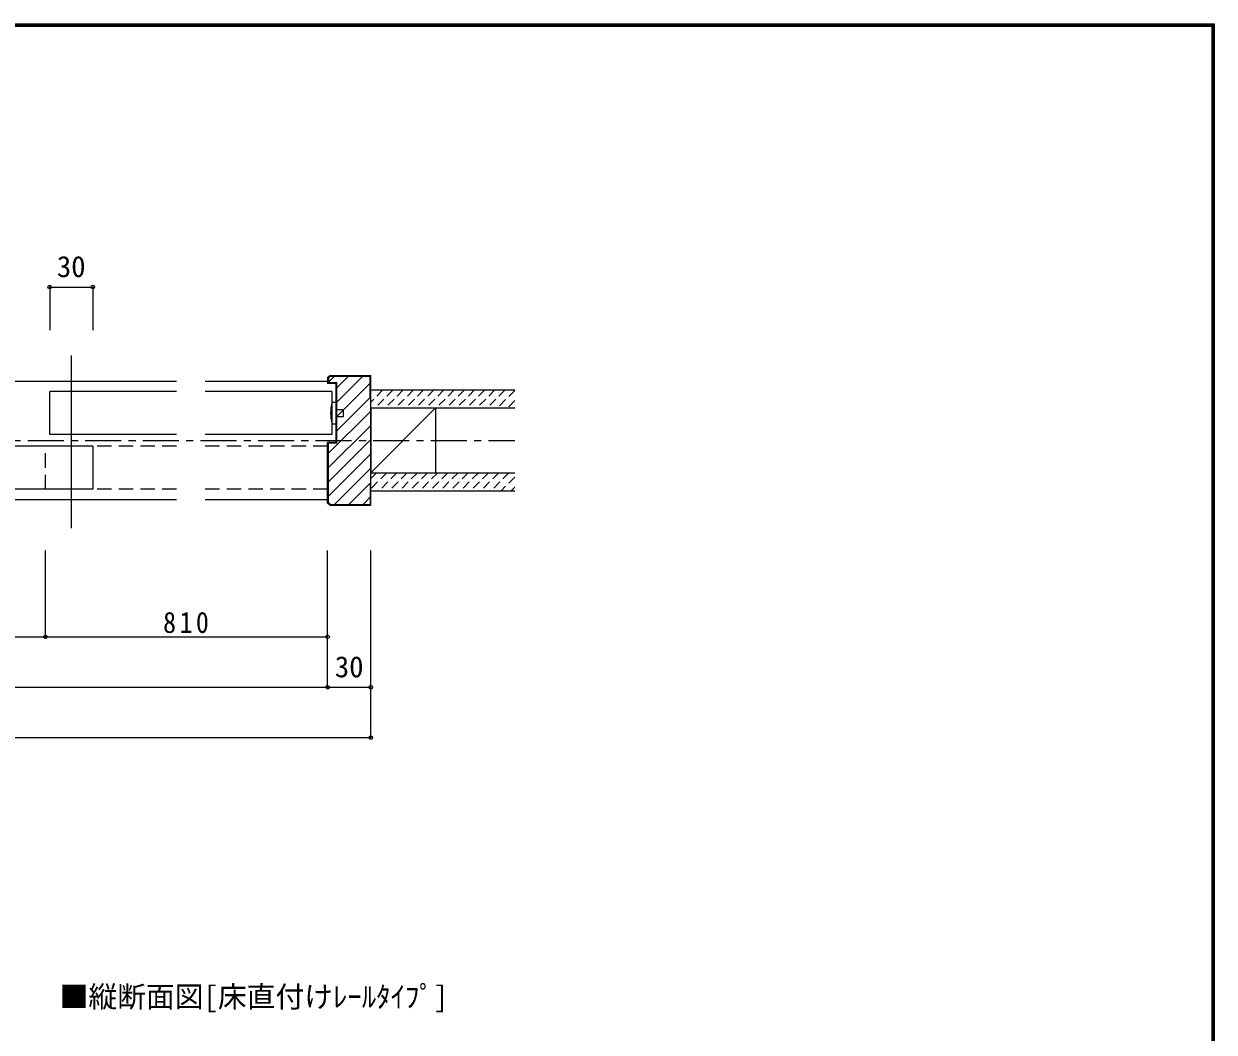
# Model space of a CAD drawing. Units: millimetres at full size, sheet at 1:5; details may follow other scales. Extents: x -973 to 977, y -718 to 696.
# Drawn here: x 150 to 977, y -5 to 696 of the extents above; entities that cross this region are included whole.
import ezdxf
from ezdxf.enums import TextEntityAlignment as Align

# ---------------------------------------------------------------- set-up
doc = ezdxf.new("R2010")
doc.units = ezdxf.units.MM
doc.header["$LTSCALE"] = 5
doc.header["$PDMODE"] = 32
doc.header["$PDSIZE"] = 2.5
for name, pattern in [('CHAIN1', [8, 5, -1, 1, -1]), ('DASHED1', [1.8, 1.2, -0.6]), ('DASHED2', [3, 2, -1])]:
    doc.linetypes.add(name, pattern=pattern)
for name, color, linetype in [('0-1_通り芯', 4, 'CHAIN1'), ('0-2_柱', 3, 'Continuous'), ('0-3_仕上げ', 2, 'Continuous'), ('0-4_枠', 3, 'Continuous'), ('0-6_扉', 6, 'Continuous'), ('0-7_金物', 7, 'Continuous'), ('0-A_文字', 7, 'Continuous'), ('0-B_寸法', 7, 'Continuous'), ('0-C_ハッチ', 4, 'DASHED1'), ('F-1_枠', 6, 'Continuous')]:
    doc.layers.add(name, color=color, linetype=linetype)
doc.styles.add('ＭＳ ゴシック', font='')
doc.styles.get('ＭＳ ゴシック').set_extended_font_data('MS Gothic')

msp = doc.modelspace()

# ---------------------------------------------------------------- linework, layer by layer
at = {"layer": '0-1_通り芯'}
msp.add_line((-487.506, 406.5), (490.812, 406.5), dxfattribs=at)
at = {"layer": '0-2_柱', "color": 7}
msp.add_line((435.812, 429), (390.812, 384), dxfattribs=at)
at = {"layer": '0-2_柱'}
for p, q in [((390.812, 429), (390.812, 384)), ((435.812, 429), (435.812, 384))]:
    msp.add_line(p, q, dxfattribs=at)
at = {"layer": '0-3_仕上げ'}
for p, q in [((390.812, 441.5), (490.812, 441.5)), ((390.812, 429), (490.812, 429)), ((390.812, 384), (490.812, 384)), ((390.812, 371.5), (490.812, 371.5))]:
    msp.add_line(p, q, dxfattribs=at)
at = {"layer": '0-4_枠', "color": 4}
for p, q in [((109.693, 447.5), (255.772, 447.5)), ((275.772, 447.5), (360.812, 447.5)), ((109.693, 365.5), (255.772, 365.5)), ((275.772, 365.5), (360.812, 365.5))]:
    msp.add_line(p, q, dxfattribs=at)
at = {"layer": '0-4_枠'}
for p, q in [((360.812, 450.086), (362.226, 451.5)), ((360.812, 450.086), (360.812, 446)), ((362.433, 451), (361.312, 449.879)), ((361.312, 449.879), (361.312, 446.5)), ((362.226, 451.5), (390.812, 451.5)), ((362.433, 451), (390.312, 451)), ((390.312, 436.5), (390.312, 451)), ((390.812, 361.5), (390.812, 451.5)), ((366.812, 446), (360.812, 446)), ((367.312, 446.5), (361.312, 446.5)), ((366.812, 405), (366.812, 446)), ((367.312, 404.5), (367.312, 446.5)), ((390.312, 436.5), (390.812, 436.5)), ((366.812, 405), (360.812, 405)), ((360.812, 362.914), (360.812, 405)), ((367.312, 404.5), (361.312, 404.5)), ((361.312, 363.414), (361.312, 404.5)), ((390.312, 376.5), (390.812, 376.5)), ((390.312, 376.5), (390.312, 362)), ((362.226, 361.5), (360.812, 362.914)), ((361.312, 363.414), (362.726, 362)), ((362.226, 361.5), (390.812, 361.5)), ((362.726, 362), (390.312, 362))]:
    msp.add_line(p, q, dxfattribs=at)
at = {"layer": '0-6_扉', "color": 3}
msp.add_line((182.732, 465.5), (182.732, 345.5), dxfattribs=at)
at = {"layer": '0-6_扉'}
for p, q in [((167.732, 410.5), (167.732, 440.5)), ((255.772, 440.5), (167.732, 440.5)), ((363.812, 440.5), (275.772, 440.5)), ((363.812, 440.5), (363.812, 410.5)), ((255.772, 410.5), (167.732, 410.5)), ((363.812, 410.5), (275.772, 410.5)), ((197.732, 402.5), (109.693, 402.5)), ((197.732, 402.5), (197.732, 372.5)), ((197.732, 372.5), (109.693, 372.5))]:
    msp.add_line(p, q, dxfattribs=at)
at = {"layer": '0-6_扉', "color": 2, "linetype": 'DASHED2'}
for p, q in [((164.732, 372.5), (164.732, 402.5)), ((255.772, 402.5), (164.732, 402.5)), ((360.812, 402.5), (275.772, 402.5)), ((360.812, 402.5), (360.812, 372.5)), ((255.772, 372.5), (164.732, 372.5)), ((360.812, 372.5), (275.772, 372.5))]:
    msp.add_line(p, q, dxfattribs=at)
at = {"layer": '0-7_金物'}
for p, q in [((363.812, 433), (366.812, 433)), ((366.812, 418), (366.812, 433)), ((366.812, 428), (371.812, 428)), ((366.812, 423), (371.812, 423)), ((371.812, 423), (371.812, 428)), ((363.812, 418), (366.812, 418))]:
    msp.add_line(p, q, dxfattribs=at)
msp.add_arc((394.263, 425.5), 31.361, 166.16368, 193.83629, dxfattribs=at)
at = {"layer": '0-B_寸法', "color": 4}
for p, q in [((167.732, 513), (167.732, 483)), ((167.732, 513), (197.732, 513)), ((197.732, 513), (197.732, 483)), ((164.732, 270), (164.732, 330)), ((360.812, 235), (360.812, 330)), ((390.812, 200), (390.812, 330)), ((-161.426, 270), (164.732, 270)), ((164.732, 270), (360.812, 270)), ((-387.506, 235), (390.812, 235)), ((-387.506, 200), (390.812, 200))]:
    msp.add_line(p, q, dxfattribs=at)
at = {"layer": '0-B_寸法'}
for p in [(167.732, 513), (197.732, 513), (164.732, 270), (360.812, 270), (360.812, 235), (390.812, 235), (390.812, 200)]:
    msp.add_point(p, dxfattribs=at)
at = {"layer": '0-C_ハッチ', "linetype": 'Continuous'}
for p, q in [((361.312, 446.817), (365.495, 451)), ((367.312, 442.918), (375.394, 451)), ((367.312, 433.018), (385.294, 451)), ((367.312, 423.119), (390.312, 446.119)), ((367.312, 413.219), (390.593, 436.5)), ((360.812, 396.82), (390.812, 426.82)), ((360.812, 386.92), (390.812, 416.92)), ((360.812, 377.021), (390.812, 407.021)), ((361.312, 367.621), (390.812, 397.121)), ((365.59, 362), (390.812, 387.222)), ((375.49, 362), (390.812, 377.322)), ((385.389, 362), (390.312, 366.923))]:
    msp.add_line(p, q, dxfattribs=at)
at = {"layer": '0-C_ハッチ'}
for p, q in [((399.21, 441.5), (390.812, 433.102)), ((406.281, 441.5), (393.781, 429)), ((413.352, 441.5), (400.852, 429)), ((420.423, 441.5), (407.923, 429)), ((427.494, 441.5), (414.994, 429)), ((434.565, 441.5), (422.065, 429)), ((441.636, 441.5), (429.136, 429)), ((448.707, 441.5), (436.207, 429)), ((455.778, 441.5), (443.278, 429)), ((462.849, 441.5), (450.349, 429)), ((469.92, 441.5), (457.42, 429)), ((476.991, 441.5), (464.491, 429)), ((484.062, 441.5), (471.562, 429)), ((490.812, 441.178), (478.633, 429)), ((490.812, 434.107), (485.705, 429)), ((394.847, 384), (390.812, 379.965)), ((401.918, 384), (390.812, 372.894)), ((408.989, 384), (396.489, 371.5)), ((416.06, 384), (403.56, 371.5)), ((423.131, 384), (410.631, 371.5)), ((430.202, 384), (417.702, 371.5)), ((437.273, 384), (424.773, 371.5)), ((444.344, 384), (431.844, 371.5)), ((451.415, 384), (438.915, 371.5)), ((458.486, 384), (445.986, 371.5)), ((465.557, 384), (453.057, 371.5)), ((472.628, 384), (460.128, 371.5)), ((479.699, 384), (467.199, 371.5)), ((486.771, 384), (474.271, 371.5)), ((490.812, 380.97), (481.342, 371.5)), ((490.812, 373.899), (488.413, 371.5))]:
    msp.add_line(p, q, dxfattribs=at)
at = {"layer": 'F-1_枠'}
for p, q in [((-973.347, 695.833), (976.653, 695.833)), ((-973.347, 695), (976.653, 695)), ((974.986, 695.833), (974.986, -700.833)), ((975.82, 695.833), (975.82, -700.833)), ((976.653, 695.833), (976.653, -700.833)), ((-973.347, 694.167), (976.653, 694.167))]:
    msp.add_line(p, q, dxfattribs=at)

# ---------------------------------------------------------------- texts
at = {"layer": '0-A_文字', "style": 'ＭＳ ゴシック'}
msp.add_text('■縦断面図[床直付けﾚｰﾙﾀｲﾌﾟ]', height=14.66, dxfattribs=at).set_placement((174.625, 8.319), align=Align.BOTTOM_LEFT)
at = {"layer": '0-B_寸法', "style": 'ＭＳ ゴシック'}
for p in [(172.732, 515.5), (365.812, 237.5)]:
    msp.add_text('30', height=14.66, dxfattribs=at).set_placement(p, align=Align.BOTTOM_LEFT)
at = {"layer": '0-B_寸法', "insert": (246.522, 272.5), "char_height": 14.66, "attachment_point": 7, "style": 'ＭＳ ゴシック'}
msp.add_mtext('\\T1.27;\\W0.9;810', dxfattribs=at)

doc.saveas('drawing.dxf')
